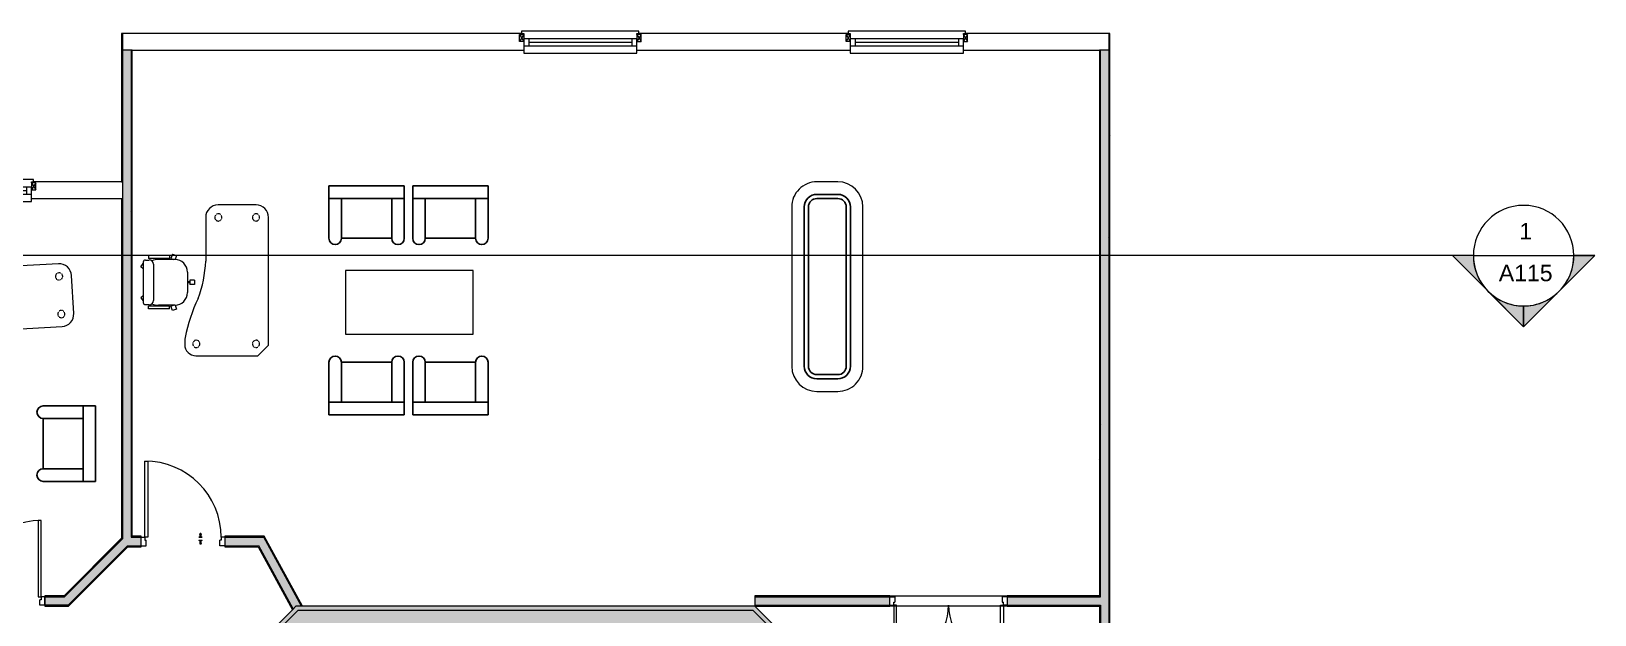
# Model space of a CAD drawing. Header units: millimetres. Extents: x -49836 to 59720, y -25216 to 39354.
# Drawn here: x 37346 to 56008, y 10356 to 17314 of the extents above; entities that cross this region are included whole.
import ezdxf

# ---------------------------------------------------------------- set-up
doc = ezdxf.new("R2010")
doc.units = ezdxf.units.MM
doc.linetypes.add('Dash', pattern=[6.35, 3.175, -3.175])
for name, color, linetype, lineweight in [('A-DOOR', 31, 'Continuous', 9), ('A-DOOR-FRAM', 31, 'Continuous', 18), ('A-GENM', 13, 'Continuous', 9), ('A-GLAZ', 151, 'Continuous', 9), ('A-GLAZ-SILL', 1, 'Continuous', 9), ('A-WALL', 113, 'Continuous', 9), ('A-WALL-FNSH', 113, 'Continuous', 25), ('A-WALL-PATT', 111, 'Continuous', 25), ('G-ANNO-SYMB', 111, 'Continuous', 9), ('I-FURN', 30, 'Continuous', 9), ('I-FURN-HDLN', 30, 'Dash', 9), ('I-WALL', 2, 'Continuous', 9)]:
    doc.layers.add(name, color=color, linetype=linetype, lineweight=lineweight)
doc.styles.add('Arial_1', font='arial.ttf', dxfattribs={"height": 196.706587})
pattern_1 = [(0, (0, 0), (812.8, 203.2), [33.528, -576.072, 33.528, -576.072, -3251.2]), (0, (0, 0), (812.8, 203.2), [-1219.2, 33.528, -1185.672, 33.528, -576.072, -1422.4]), (0, (0, 0), (812.8, 203.2), [-3048, 33.528, -372.872, 33.528, -982.472]), (120, (304.8, 101.6), (-582.37636, 602.30545), [33.528, -576.072, 33.528, -576.072, -3251.2]), (120, (304.8, 101.6), (-582.37636, 602.30545), [-1219.2, 33.528, -1185.672, 33.528, -576.072, -1422.4]), (120, (304.8, 101.6), (-582.37636, 602.30545), [-3048, 33.528, -372.872, 33.528, -982.472]), (240, (406.4, 508), (-230.42364, -805.50545), [33.528, -576.072, 33.528, -576.072, -3251.2]), (240, (406.4, 508), (-230.42364, -805.50545), [-1219.2, 33.528, -1185.672, 33.528, -576.072, -1422.4]), (240, (406.4, 508), (-230.42364, -805.50545), [-3048, 33.528, -372.872, 33.528, -982.472])]

# ---------------------------------------------------------------- blocks, each defined once
blk = doc.blocks.new('Arch - 750 x 2100 mm-239391-Level 2')
at = {"layer": 'A-DOOR'}
for p, q in [((-212, 18), (-221, 18)), ((-217, 18), (-217, -12)), ((-214, 18), (-207, 18)), ((-210, 18), (-212, 18)), ((-209, 18), (-210, 18)), ((-199, 18), (-209, 18)), ((-203, -12), (-203, 18)), ((-230, -12), (-230, -15)), ((-229, -12), (-230, -12)), ((-230, -12), (-190, -12)), ((-190, -15), (-230, -15)), ((-230, -15), (-229, -15)), ((-230, -50), (-230, -53)), ((-229, -50), (-230, -50)), ((-230, -50), (-190, -50)), ((-190, -53), (-230, -53)), ((-230, -53), (-229, -53)), ((-221, -83), (-212, -83)), ((-217, -53), (-217, -83)), ((-207, -83), (-214, -83)), ((-212, -83), (-210, -83)), ((-210, -83), (-209, -83)), ((-209, -83), (-199, -83)), ((-203, -83), (-203, -53)), ((-190, -12), (-191, -12)), ((-191, -15), (-190, -15)), ((-190, -50), (-191, -50)), ((-191, -53), (-190, -53)), ((-190, -15), (-190, -12)), ((-190, -53), (-190, -50))]:
    blk.add_line(p, q, dxfattribs=at)
at = {"layer": 'A-DOOR', "lineweight": 18}
for p, q in [((420, -50), (455, -50)), ((420, -960), (420, -50)), ((455, -50), (455, -960)), ((455, -960), (420, -960))]:
    blk.add_line(p, q, dxfattribs=at)
at = {"layer": 'A-DOOR', "flags": 128}
for points in [[(-199, 18), (-199, 18), (-199, 19), (-199, 19), (-199, 20), (-199, 20), (-199, 21), (-199, 21), (-200, 21), (-200, 22), (-200, 22), (-200, 23), (-200, 23), (-200, 23), (-201, 24), (-201, 24), (-201, 25), (-201, 25), (-202, 25), (-202, 26), (-202, 26), (-203, 26), (-203, 26), (-203, 27), (-204, 27), (-204, 27), (-204, 27), (-205, 28), (-205, 28), (-206, 28), (-206, 28), (-206, 28), (-207, 28), (-207, 29), (-208, 29), (-208, 29), (-209, 29), (-209, 29), (-209, 29), (-210, 29), (-210, 29), (-211, 29), (-211, 29), (-212, 29), (-212, 29), (-212, 29), (-213, 29), (-213, 28), (-214, 28), (-214, 28), (-215, 28), (-215, 28), (-215, 28), (-216, 27), (-216, 27), (-216, 27), (-217, 27), (-217, 26), (-217, 26), (-218, 26), (-218, 25), (-218, 25), (-219, 25), (-219, 24), (-219, 24), (-219, 24), (-220, 23), (-220, 23), (-220, 22), (-220, 22), (-220, 22), (-220, 21), (-221, 21), (-221, 20), (-221, 20), (-221, 20), (-221, 19), (-221, 19), (-221, 18), (-221, 18)], [(-221, -83), (-221, -83), (-221, -84), (-221, -84), (-221, -85), (-221, -85), (-221, -86), (-221, -86), (-220, -86), (-220, -87), (-220, -87), (-220, -88), (-220, -88), (-220, -88), (-219, -89), (-219, -89), (-219, -90), (-219, -90), (-218, -90), (-218, -91), (-218, -91), (-217, -91), (-217, -91), (-217, -92), (-216, -92), (-216, -92), (-216, -92), (-215, -93), (-215, -93), (-214, -93), (-214, -93), (-214, -93), (-213, -93), (-213, -94), (-212, -94), (-212, -94), (-211, -94), (-211, -94), (-211, -94), (-210, -94), (-210, -94), (-209, -94), (-209, -94), (-208, -94), (-208, -94), (-208, -94), (-207, -94), (-207, -93), (-206, -93), (-206, -93), (-205, -93), (-205, -93), (-205, -93), (-204, -92), (-204, -92), (-204, -92), (-203, -92), (-203, -91), (-203, -91), (-202, -91), (-202, -90), (-202, -90), (-201, -90), (-201, -89), (-201, -89), (-201, -89), (-200, -88), (-200, -88), (-200, -87), (-200, -87), (-200, -87), (-200, -86), (-199, -86), (-199, -85), (-199, -85), (-199, -85), (-199, -84), (-199, -84), (-199, -83), (-199, -83)]]:
    blk.add_lwpolyline(points, dxfattribs=at)
at = {"layer": 'A-DOOR'}
blk.add_arc((455, -50), 910, 180, 270, dxfattribs=at)
at = {"layer": 'A-DOOR-FRAM'}
for p, q in [((-500, 50), (-440, 50)), ((-500, -50), (-500, 50)), ((-440, 50), (-440, -15)), ((440, 50), (440, -15)), ((500, 50), (440, 50)), ((500, 50), (500, -50)), ((-500, -50), (-455, -50)), ((-455, -15), (-440, -15)), ((-455, -50), (-455, -15)), ((455, -15), (440, -15)), ((455, -50), (455, -15)), ((500, -50), (455, -50))]:
    blk.add_line(p, q, dxfattribs=at)
blk = doc.blocks.new('Arched _2_ - Arched _2_-211956-Level 2')
at = {"layer": 'A-GLAZ'}
for p, q in [((-1010, -79), (-960, 6)), ((-960, -79), (-1010, 6)), ((-1010, 6), (-1010, -79)), ((-960, 6), (-1010, 6)), ((390, 58), (-960, 58)), ((-960, 58), (-960, -28)), ((-960, -79), (-960, 6)), ((-900, -28), (-900, 58)), ((-900, 15), (330, 15)), ((330, -28), (330, 58)), ((390, -28), (390, 58)), ((440, -79), (390, 6)), ((390, -79), (440, 6)), ((390, -79), (390, 6)), ((390, 6), (440, 6)), ((440, 6), (440, -79)), ((-1010, -79), (-960, -79)), ((-960, -92), (-985, -92)), ((-985, -92), (-985, -117)), ((-985, -117), (415, -117)), ((-960, -28), (390, -28)), ((-960, -79), (-960, -92)), ((440, -79), (390, -79)), ((390, -92), (390, -79)), ((415, -92), (390, -92)), ((415, -117), (415, -92))]:
    blk.add_line(p, q, dxfattribs=at)
at = {"layer": 'A-GLAZ-SILL'}
for p, q in [((-960, 146), (-960, -28)), ((390, 146), (-960, 146)), ((-960, 146), (-960, 108)), ((390, 146), (-960, 146)), ((390, -28), (390, 146)), ((390, 108), (390, 146)), ((-960, -28), (390, -28))]:
    blk.add_line(p, q, dxfattribs=at)
blk = doc.blocks.new('Arch - 750 x 2100 mm-239390-Level 2')
at = {"layer": 'A-DOOR', "lineweight": 18}
for p, q in [((420, 960), (420, 50)), ((455, 960), (420, 960)), ((455, 50), (455, 960)), ((420, 50), (455, 50))]:
    blk.add_line(p, q, dxfattribs=at)
at = {"layer": 'A-DOOR'}
for p, q in [((-230, 53), (-230, 50)), ((-229, 53), (-230, 53)), ((-230, 53), (-190, 53)), ((-190, 50), (-230, 50)), ((-230, 50), (-229, 50)), ((-230, 15), (-230, 12)), ((-229, 15), (-230, 15)), ((-230, 15), (-190, 15)), ((-190, 12), (-230, 12)), ((-230, 12), (-229, 12)), ((-212, 83), (-221, 83)), ((-217, 83), (-217, 53)), ((-217, 12), (-217, -18)), ((-214, 83), (-207, 83)), ((-210, 83), (-212, 83)), ((-209, 83), (-210, 83)), ((-199, 83), (-209, 83)), ((-203, 53), (-203, 83)), ((-203, -18), (-203, 12)), ((-190, 53), (-191, 53)), ((-191, 50), (-190, 50)), ((-190, 15), (-191, 15)), ((-191, 12), (-190, 12)), ((-190, 50), (-190, 53)), ((-190, 12), (-190, 15)), ((-221, -18), (-212, -18)), ((-207, -18), (-214, -18)), ((-212, -18), (-210, -18)), ((-210, -18), (-209, -18)), ((-209, -18), (-199, -18))]:
    blk.add_line(p, q, dxfattribs=at)
at = {"layer": 'A-DOOR', "flags": 128}
for points in [[(-199, 83), (-199, 83), (-199, 84), (-199, 84), (-199, 85), (-199, 85), (-199, 86), (-199, 86), (-200, 86), (-200, 87), (-200, 87), (-200, 88), (-200, 88), (-200, 88), (-201, 89), (-201, 89), (-201, 90), (-201, 90), (-202, 90), (-202, 91), (-202, 91), (-203, 91), (-203, 91), (-203, 92), (-204, 92), (-204, 92), (-204, 92), (-205, 93), (-205, 93), (-206, 93), (-206, 93), (-206, 93), (-207, 93), (-207, 94), (-208, 94), (-208, 94), (-209, 94), (-209, 94), (-209, 94), (-210, 94), (-210, 94), (-211, 94), (-211, 94), (-212, 94), (-212, 94), (-212, 94), (-213, 94), (-213, 93), (-214, 93), (-214, 93), (-215, 93), (-215, 93), (-215, 93), (-216, 92), (-216, 92), (-216, 92), (-217, 92), (-217, 91), (-217, 91), (-218, 91), (-218, 90), (-218, 90), (-219, 90), (-219, 89), (-219, 89), (-219, 89), (-220, 88), (-220, 88), (-220, 87), (-220, 87), (-220, 87), (-220, 86), (-221, 86), (-221, 85), (-221, 85), (-221, 85), (-221, 84), (-221, 84), (-221, 83), (-221, 83)], [(-221, -18), (-221, -18), (-221, -19), (-221, -19), (-221, -20), (-221, -20), (-221, -21), (-221, -21), (-220, -21), (-220, -22), (-220, -22), (-220, -23), (-220, -23), (-220, -23), (-219, -24), (-219, -24), (-219, -25), (-219, -25), (-218, -25), (-218, -26), (-218, -26), (-217, -26), (-217, -26), (-217, -27), (-216, -27), (-216, -27), (-216, -27), (-215, -28), (-215, -28), (-214, -28), (-214, -28), (-214, -28), (-213, -28), (-213, -29), (-212, -29), (-212, -29), (-211, -29), (-211, -29), (-211, -29), (-210, -29), (-210, -29), (-209, -29), (-209, -29), (-208, -29), (-208, -29), (-208, -29), (-207, -29), (-207, -28), (-206, -28), (-206, -28), (-205, -28), (-205, -28), (-205, -28), (-204, -27), (-204, -27), (-204, -27), (-203, -27), (-203, -26), (-203, -26), (-202, -26), (-202, -25), (-202, -25), (-201, -25), (-201, -24), (-201, -24), (-201, -24), (-200, -23), (-200, -23), (-200, -22), (-200, -22), (-200, -22), (-200, -21), (-199, -21), (-199, -20), (-199, -20), (-199, -20), (-199, -19), (-199, -19), (-199, -18), (-199, -18)]]:
    blk.add_lwpolyline(points, dxfattribs=at)
at = {"layer": 'A-DOOR'}
blk.add_arc((455, 50), 910, 90, 180, dxfattribs=at)
at = {"layer": 'A-DOOR-FRAM'}
for p, q in [((-500, 50), (-455, 50)), ((-500, 50), (-500, -50)), ((-455, 50), (-455, 15)), ((-455, 15), (-440, 15)), ((-440, -50), (-440, 15)), ((455, 15), (440, 15)), ((440, -50), (440, 15)), ((455, 50), (455, 15)), ((500, 50), (455, 50)), ((500, -50), (500, 50)), ((-500, -50), (-440, -50)), ((500, -50), (440, -50))]:
    blk.add_line(p, q, dxfattribs=at)
blk = doc.blocks.new('Sofa Single Seater - 900 x 700 mm-V5-Level 2')
at = {"layer": 'A-GENM', "lineweight": 25}
for p, q in [((450, 350), (-450, 350)), ((-450, 350), (-450, 200)), ((-450, 200), (450, 200)), ((-300, 200), (-450, 200)), ((-450, 200), (-450, -275)), ((-300, 200), (-300, -275)), ((300, 200), (-300, 200)), ((-300, -275), (-300, 200)), ((300, -275), (300, 200)), ((450, 200), (300, 200)), ((300, 200), (300, -275)), ((450, 200), (450, 350)), ((450, -275), (450, 200)), ((-300, -275), (300, -275))]:
    blk.add_line(p, q, dxfattribs=at)
for centre in [(-375, -275), (375, -275)]:
    blk.add_arc(centre, 75, 180, 360, dxfattribs=at)
blk = doc.blocks.new('M_Table-Dining - 0762 x 1525mm-184284-Level 2')
at = {"layer": 'I-FURN'}
for p, q in [((781, 476), (-744, 476)), ((-744, 476), (-744, -286)), ((781, -286), (781, 476)), ((-744, -286), (781, -286))]:
    blk.add_line(p, q, dxfattribs=at)
blk = doc.blocks.new('Table Conference 8 Seater_1_ - Table Conference 8 Seater_1_-199038-Level 2')
at = {"layer": 'A-GENM'}
for p, q in [((950, 425), (-950, 425)), ((-1250, 125), (-1250, -125)), ((1250, -125), (1250, 125)), ((-950, -425), (950, -425))]:
    blk.add_line(p, q, dxfattribs=at)
at = {"layer": 'A-GENM', "lineweight": 25}
for p, q in [((950, 275), (-950, 275)), ((-950, 225), (950, 225)), ((-1100, 125), (-1100, -125)), ((-1050, -125), (-1050, 125)), ((1050, 125), (1050, -125)), ((1100, -125), (1100, 125)), ((950, -225), (-950, -225)), ((-950, -275), (950, -275))]:
    blk.add_line(p, q, dxfattribs=at)
at = {"layer": 'A-GENM'}
for centre, start, end in [((-950, 125), 90, 180), ((950, 125), 360, 90), ((-950, -125), 180, 270), ((950, -125), 270, 360)]:
    blk.add_arc(centre, 300, start, end, dxfattribs=at)
at = {"layer": 'A-GENM', "lineweight": 25}
for centre, radius, start, end in [((-950, 125), 150, 90, 180), ((-950, 125), 100, 90, 180), ((950, 125), 150, 360, 90), ((950, 125), 100, 0, 90), ((-950, -125), 150, 180, 270), ((-950, -125), 100, 180, 270), ((950, -125), 100, 270, 0), ((950, -125), 150, 270, 360)]:
    blk.add_arc(centre, radius, start, end, dxfattribs=at)
blk = doc.blocks.new('Desk - Corner _2_ - 1800 x 1010-201312-Level 2')
at = {"layer": 'I-FURN'}
for p, q in [((751, 392), (-774, 392)), ((751, 392), (-774, 392)), ((877, 266), (751, 392)), ((877, 266), (751, 392)), ((-923, 243), (-923, -209)), ((-923, 243), (-923, -209)), ((877, -475), (877, 266)), ((877, -475), (877, 266)), ((-774, -358), (-253, -358)), ((-774, -358), (-253, -358)), ((697, -608), (743, -608)), ((697, -608), (743, -608))]:
    blk.add_line(p, q, dxfattribs=at)
for centre, radius, start, end in [((-774, 243), 149, 90, 180), ((-774, 243), 149, 90, 180), ((-774, -209), 149, 180, 270), ((-774, -209), 149, 180, 270), ((-315, -1785), 1429, 69.2502, 87.5283), ((-315, -1785), 1429, 69.2502, 87.5283), ((1085, 1467), 2114, 244.9894, 258.3429), ((1085, 1467), 2114, 244.9894, 258.3429), ((743, -475), 133, 270, 360), ((743, -475), 133, 270, 360), ((697, -414), 194, 258.3429, 270), ((697, -414), 194, 258.3429, 270)]:
    blk.add_arc(centre, radius, start, end, dxfattribs=at)
at = {"layer": 'I-FURN-HDLN'}
for centre, start, end in [((-774, 243), 360, 180), ((-774, 243), 180, 360), ((734, 243), 360, 180), ((734, 243), 180, 360), ((-774, -207), 360, 180), ((-774, -207), 180, 360), ((734, -470), 360, 180), ((734, -470), 180, 360)]:
    blk.add_arc(centre, 43, start, end, dxfattribs=at)
blk = doc.blocks.new('M_Chair-Executive - M_Chair-Executive-V14-Level 2')
at = {"layer": 'I-FURN'}
for p, q in [((20, 282), (262, 282)), ((116, 365), (116, 308)), ((116, 365), (166, 365)), ((116, 308), (166, 308)), ((135, 308), (135, 282)), ((135, 308), (147, 308)), ((135, 282), (147, 282)), ((147, 308), (147, 282)), ((166, 365), (166, 308)), ((-196, 102), (-180, 150)), ((-196, 102), (-142, 84)), ((-180, 150), (-132, 134)), ((-177, 68), (-177, -184)), ((-177, 68), (-145, 68)), ((-145, 68), (-145, -184)), ((-142, 84), (-132, 115)), ((-132, 129), (-132, -66)), ((414, 134), (462, 150)), ((414, 129), (414, -66)), ((424, 84), (414, 115)), ((478, 102), (424, 84)), ((426, 68), (426, -184)), ((458, 68), (426, 68)), ((458, 68), (458, -184)), ((462, 150), (478, 102)), ((-177, -184), (-145, -184)), ((-125, -222), (-125, -177)), ((-75, -126), (357, -126)), ((407, -222), (407, -177)), ((458, -184), (426, -184)), ((-100, -247), (382, -247)), ((-42, -276), (-84, -247)), ((-21, -247), (-42, -276)), ((303, -247), (324, -276)), ((324, -276), (363, -247))]:
    blk.add_line(p, q, dxfattribs=at)
for centre, radius, start, end in [((20, 129), 152, 90, 180), ((262, 129), 152, 0, 90), ((46, -66), 178, 180, 206.1658), ((-75, -177), 50.7, 90, 180), ((357, -177), 50.7, 0, 90), ((236, -66), 178, 333.8316, 0), ((-100, -222), 25.2, 180, 270), ((382, -222), 25.2, 270, 0)]:
    blk.add_arc(centre, radius, start, end, dxfattribs=at)
blk = doc.blocks.new('Double Shutter-Arch - ext 2-236541-Level 2')
at = {"layer": 'A-DOOR', "lineweight": 18}
for p, q in [((-655, 705), (-620, 705)), ((-655, 50), (-655, 705)), ((-620, 705), (-620, 50)), ((620, 705), (620, 50)), ((655, 705), (620, 705)), ((655, 50), (655, 705)), ((-620, 50), (-655, 50)), ((620, 50), (655, 50))]:
    blk.add_line(p, q, dxfattribs=at)
at = {"layer": 'A-DOOR'}
for centre, start, end in [((-655, 50), 0, 90), ((655, 50), 90, 180)]:
    blk.add_arc(centre, 655, start, end, dxfattribs=at)
at = {"layer": 'A-DOOR-FRAM'}
for p, q in [((-700, 50), (-655, 50)), ((-700, -50), (-700, 50)), ((-655, 50), (-655, 15)), ((-640, 15), (-655, 15)), ((-640, -50), (-640, 15)), ((655, 15), (640, 15)), ((640, -50), (640, 15)), ((655, 50), (655, 15)), ((700, 50), (655, 50)), ((700, 50), (700, -50)), ((-700, -50), (-640, -50)), ((700, -50), (640, -50))]:
    blk.add_line(p, q, dxfattribs=at)
blk = doc.blocks.new('剖面 - M_Section Head - Filled-1049-Level 2')
at = {"layer": 'G-ANNO-SYMB'}
h = blk.add_hatch(color=256, dxfattribs=at)
edge = h.paths.add_edge_path(flags=0)
edge.add_line((-6, 8.49), (-6, 6))
edge.add_arc((-6, 0), 6, 90, 135)
edge.add_line((-10.24, 4.24), (-6, 8.49))
h = blk.add_hatch(color=256, dxfattribs=at)
edge = h.paths.add_edge_path(flags=0)
edge.add_line((-6, 8.49), (-1.76, 4.24))
edge.add_arc((-6, 0), 6, 45, 90)
edge.add_line((-6, 6), (-6, 8.49))
h = blk.add_hatch(color=256, dxfattribs=at)
edge = h.paths.add_edge_path(flags=0)
edge.add_line((-14.49, 0), (-10.24, 4.24))
edge.add_arc((-6, 0), 6, 135, 180)
edge.add_line((-12, 0), (-14.49, 0))
h = blk.add_hatch(color=256, dxfattribs=at)
edge = h.paths.add_edge_path(flags=0)
edge.add_line((2.49, 0), (0, 0))
edge.add_arc((-6, 0), 6, 360, 405)
edge.add_line((-1.76, 4.24), (2.49, 0))
for p, q in [((-6, 8.49), (-14.49, 0)), ((-6, 8.49), (-10.24, 4.24)), ((-6, 8.49), (2.49, 0)), ((-6, 6), (-6, 8.49)), ((-6, 8.49), (-6, 6)), ((-1.76, 4.24), (-6, 8.49)), ((-10.24, 4.24), (-14.49, 0)), ((2.49, 0), (-1.76, 4.24)), ((-14.49, 0), (-12, 0)), ((0, 0), (2.49, 0)), ((-12, 0), (-14.49, 0)), ((0, 0), (2.49, 0))]:
    blk.add_line(p, q, dxfattribs=at)
for start, end in [(360, 180), (90, 135), (45, 90), (135, 180), (360, 45), (180, 360)]:
    blk.add_arc((-6, 0), 6, start, end, dxfattribs=at)

msp = doc.modelspace()

# ---------------------------------------------------------------- hatches: boundary and pattern name
at = {"layer": 'A-WALL-PATT', "lineweight": 9}
h = msp.add_hatch(dxfattribs=at)
h.set_pattern_fill('FP_2', color=256, style=0, pattern_type=2)
h.set_pattern_definition(pattern_1)
h.paths.add_polyline_path([(38425, 11250), (38437, 11262), (38437, 15320), (38425, 15320), (38425, 11267)], flags=0)
h.paths.add_polyline_path([(38437, 15520), (38437, 17289), (38425, 17289), (38425, 15520)], flags=0)
h = msp.add_hatch(dxfattribs=at)
h.set_pattern_fill('FP_2', color=256, style=0, pattern_type=2)
h.set_pattern_definition(pattern_1)
h.paths.add_polyline_path([(50207, 10457), (50219, 10457), (50219, 17289), (50207, 17289), (50207, 10469)], flags=0)
at = {"layer": 'A-WALL-PATT'}
for points in [[(38437, 11121), (38537, 11221), (38537, 17089), (38437, 17089), (38437, 11262)], [(50207, 10469), (50207, 17089), (50107, 17089), (50107, 10469)], [(37644, 10469), (37785, 10469), (38437, 11121), (38437, 11262), (37744, 10569)], [(40474, 10425), (40506, 10457), (40570, 10457), (40121, 11279), (40007, 11279), (40061, 11179)], [(38314, 8194), (40577, 10457), (40506, 10457), (38314, 8265), (38314, 8234)], [(46033, 10407), (45983, 10457), (40577, 10457), (40527, 10407), (45963, 10407)], [(50207, -25216), (50207, 10469), (50107, 10469), (50107, -25216)], [(38514, 8111), (40810, 10407), (40527, 10407), (38514, 8394), (38514, 8234)], [(46163, 10207), (45963, 10407), (40810, 10407), (40610, 10207), (45880, 10207)], [(48243, 8131), (48243, 8202), (46033, 10407), (45963, 10407), (48193, 8181)]]:
    msp.add_hatch(color=256, dxfattribs=at).paths.add_polyline_path(points, flags=0)
at = {"layer": 'A-WALL-PATT', "lineweight": 9}
h = msp.add_hatch(dxfattribs=at)
h.set_pattern_fill('FP_2', color=256, style=0, pattern_type=2)
h.set_pattern_definition(pattern_1)
h.paths.add_polyline_path([(38549, 11279), (38549, 17089), (38537, 17089), (38537, 11279)], flags=0)
h = msp.add_hatch(dxfattribs=at)
h.set_pattern_fill('FP_2', color=256, style=0, pattern_type=2)
h.set_pattern_definition(pattern_1)
h.paths.add_polyline_path([(50107, 10569), (50107, 17089), (50095, 17089), (50095, 10569)], flags=0)
at = {"layer": 'A-WALL-PATT'}
h = msp.add_hatch(color=256, dxfattribs=at)
h.paths.add_polyline_path([(40048, 11179), (40061, 11179), (40007, 11279), (39657, 11279), (39657, 11179), (39737, 11179)], flags=0)
h.paths.add_polyline_path([(38512, 11179), (38657, 11179), (38657, 11279), (38537, 11279), (38537, 11221), (38495, 11179)], flags=0)
h = msp.add_hatch(color=256, dxfattribs=at)
h.paths.add_polyline_path([(34508, 10469), (36508, 10469), (36508, 10569), (34496, 10569), (34496, 10469)], flags=0)
h.paths.add_polyline_path([(37644, 10469), (37744, 10569), (37508, 10569), (37508, 10469), (37627, 10469)], flags=0)
at = {"layer": 'A-WALL-PATT', "lineweight": 9}
h = msp.add_hatch(dxfattribs=at)
h.set_pattern_fill('FP_2', color=256, style=0, pattern_type=2)
h.set_pattern_definition(pattern_1)
h.paths.add_polyline_path([(37508, 10569), (37727, 10569), (37739, 10581), (37508, 10581)], flags=0)
h.paths.add_polyline_path([(36508, 10569), (36508, 10581), (34508, 10581), (34508, 10569), (35130, 10569)], flags=0)
h = msp.add_hatch(dxfattribs=at)
h.set_pattern_fill('FP_2', color=256, style=0, pattern_type=2)
h.set_pattern_definition(pattern_1)
h.paths.add_polyline_path([(37632, 10457), (37773, 10457), (37785, 10469), (37508, 10469), (37508, 10457), (37615, 10457)], flags=0)
h.paths.add_polyline_path([(34508, 10457), (36508, 10457), (36508, 10469), (34508, 10469)], flags=0)
h = msp.add_hatch(dxfattribs=at)
h.set_pattern_fill('FP_2', color=256, style=0, pattern_type=2)
h.set_pattern_definition(pattern_1)
h.paths.add_polyline_path([(50095, 10569), (50095, 10581), (48995, 10581), (48995, 10569)], flags=0)
h.paths.add_polyline_path([(47595, 10569), (47595, 10581), (45983, 10581), (45983, 10569)], flags=0)
at = {"layer": 'A-WALL-PATT'}
h = msp.add_hatch(color=256, dxfattribs=at)
h.paths.add_polyline_path([(50107, 10469), (50107, 10569), (48995, 10569), (48995, 10469), (50095, 10469)], flags=0)
h.paths.add_polyline_path([(47595, 10469), (47595, 10569), (45983, 10569), (45983, 10469)], flags=0)
at = {"layer": 'A-WALL-PATT', "lineweight": 9}
h = msp.add_hatch(dxfattribs=at)
h.set_pattern_fill('FP_2', color=256, style=0, pattern_type=2)
h.set_pattern_definition(pattern_1)
h.paths.add_polyline_path([(50095, 10457), (50107, 10457), (50107, 10469), (48995, 10469), (48995, 10457)], flags=0)
h.paths.add_polyline_path([(47595, 10457), (47595, 10469), (45983, 10469), (45983, 10457)], flags=0)
h = msp.add_hatch(dxfattribs=at)
h.set_pattern_fill('FP_2', color=256, style=0, pattern_type=2)
h.set_pattern_definition(pattern_1)
h.paths.add_polyline_path([(50095, -25216), (50107, -25216), (50107, 10457), (50095, 10457), (50095, -21521)], flags=0)
h = msp.add_hatch(dxfattribs=at)
h.set_pattern_fill('FP_2', color=256, style=0, pattern_type=2)
h.set_pattern_definition(pattern_1)
h.paths.add_polyline_path([(50219, -25216), (50219, 10457), (50207, 10457), (50207, -25216)], flags=0)

# ---------------------------------------------------------------- linework, layer by layer
at = {"layer": 'A-WALL', "color": 1, "lineweight": 18}
for p, q in [((43199, 17289), (38437, 17289)), ((47097, 17289), (44599, 17289)), ((50207, 17289), (48497, 17289)), ((38549, 17089), (43224, 17089)), ((44574, 17089), (47122, 17089)), ((48472, 17089), (50095, 17089)), ((38425, 15520), (37374, 15520)), ((37349, 15320), (38425, 15320)), ((38657, 11179), (38657, 11279)), ((39657, 11279), (39657, 11179)), ((37508, 10569), (37508, 10469)), ((45983, 10457), (40584, 10457)), ((45983, 10569), (45983, 10469)), ((48243, 8202), (45983, 10457)), ((47595, 10469), (47595, 10569)), ((48995, 10569), (48995, 10469)), ((40465, 10416), (38264, 8215))]:
    msp.add_line(p, q, dxfattribs=at)
at = {"layer": 'A-WALL'}
for p, q in [((38437, 17289), (38437, 11262)), ((50207, 17289), (50207, -25216)), ((38549, 17089), (38437, 17089)), ((38537, 17089), (38537, 11279)), ((50207, 17089), (50095, 17089)), ((50107, 10569), (50107, 17089)), ((38425, 15520), (38437, 15520)), ((38425, 15320), (38437, 15320)), ((38437, 11262), (37744, 10569)), ((38537, 11279), (38657, 11279)), ((39657, 11279), (40121, 11279)), ((40570, 10457), (40121, 11279)), ((38495, 11179), (37785, 10469)), ((38495, 11179), (38657, 11179)), ((39657, 11179), (40061, 11179)), ((40474, 10425), (40061, 11179)), ((37508, 10569), (37744, 10569)), ((37785, 10469), (37508, 10469)), ((40465, 10416), (40506, 10457)), ((40584, 10457), (40506, 10457)), ((45983, 10569), (47595, 10569)), ((45983, 10469), (47595, 10469)), ((48995, 10569), (50107, 10569)), ((48995, 10469), (50107, 10469)), ((50107, 10469), (50107, -25216)), ((40527, 10407), (38314, 8194)), ((45963, 10407), (40527, 10407)), ((48193, 8181), (45963, 10407))]:
    msp.add_line(p, q, dxfattribs=at)
at = {"layer": 'A-WALL-FNSH', "color": 7, "lineweight": 18}
for p, q in [((38437, 17289), (38425, 17289)), ((38425, 17289), (38425, 15520)), ((50219, 17289), (50207, 17289)), ((50219, -25216), (50219, 17289)), ((38549, 11291), (38549, 17089)), ((50095, 17089), (50095, 10581)), ((38425, 15320), (38425, 11267)), ((38425, 11267), (37739, 10581)), ((38657, 11291), (38549, 11291)), ((38657, 11279), (38657, 11291)), ((40128, 11291), (39657, 11291)), ((39657, 11291), (39657, 11279)), ((40584, 10457), (40128, 11291)), ((37790, 10457), (38500, 11167)), ((38500, 11167), (38657, 11167)), ((38657, 11167), (38657, 11179)), ((39657, 11179), (39657, 11167)), ((39657, 11167), (40054, 11167)), ((40054, 11167), (40465, 10416)), ((37739, 10581), (37508, 10581)), ((37508, 10581), (37508, 10569)), ((37508, 10469), (37508, 10457)), ((37508, 10457), (37790, 10457)), ((47595, 10581), (45983, 10581)), ((45983, 10581), (45983, 10569)), ((45983, 10469), (45983, 10457)), ((45983, 10457), (47595, 10457)), ((47595, 10569), (47595, 10581)), ((47595, 10457), (47595, 10469)), ((50095, 10581), (48995, 10581)), ((48995, 10581), (48995, 10569)), ((48995, 10469), (48995, 10457)), ((48995, 10457), (50095, 10457)), ((50095, 10457), (50095, -25216))]:
    msp.add_line(p, q, dxfattribs=at)
at = {"layer": 'G-ANNO-SYMB'}
for q in [(-48387, 14638), (55759, 14638)]:
    msp.add_line((54559, 14638), q, dxfattribs=at)
at = {"layer": 'I-WALL'}
for p, q in [((47595, 10581), (48995, 10581)), ((48995, 10457), (47595, 10457))]:
    msp.add_line(p, q, dxfattribs=at)

# ---------------------------------------------------------------- block references
at = {"layer": 'A-DOOR', "rotation": 180}
for name, p in [('Arch - 750 x 2100 mm-239391-Level 2', (39157, 11229)), ('Double Shutter-Arch - ext 2-236541-Level 2', (48295, 10519))]:
    msp.add_blockref(name, p, dxfattribs=at)
at = {"layer": 'A-DOOR'}
msp.add_blockref('Arch - 750 x 2100 mm-239390-Level 2', (37008, 10519), dxfattribs=at)
at = {"layer": 'A-GENM', "lineweight": 25, "rotation": 89.99999999999984}
msp.add_blockref('Table Conference 8 Seater_1_ - Table Conference 8 Seater_1_-199038-Level 2', (46848, 14269), dxfattribs=at)
at = {"layer": 'A-GENM'}
for p in [(41349, 15120), (42349, 15120)]:
    msp.add_blockref('Sofa Single Seater - 900 x 700 mm-V5-Level 2', p, dxfattribs=at)
for p, rotation in [((41349, 13091), 180), ((42349, 13091), 180), ((37764, 12396), 269.9999999999996)]:
    msp.add_blockref('Sofa Single Seater - 900 x 700 mm-V5-Level 2', p, dxfattribs=dict(at, rotation=rotation))
at = {"layer": 'A-GLAZ', "rotation": 180}
for p in [(43614, 17197), (47512, 17197), (36389, 15428)]:
    msp.add_blockref('Arched _2_ - Arched _2_-211956-Level 2', p, dxfattribs=at)
at = {"layer": 'G-ANNO-SYMB', "xscale": 99.99999999999993, "yscale": 99.99999999999993, "zscale": 99.99999999999993, "rotation": 180}
msp.add_blockref('剖面 - M_Section Head - Filled-1049-Level 2', (54559, 14638), dxfattribs=at)
at = {"layer": 'I-FURN'}
for name, p, rotation in [('Desk - Corner _2_ - 1800 x 1010-201312-Level 2', (39786, 14320), 269.9999999999996), ('Desk - Corner _2_ - 1800 x 1010-201312-Level 2', (36918, 14139), 183.3119922501023), ('M_Chair-Executive - M_Chair-Executive-V14-Level 2', (38930, 14461), 270.0000000000002)]:
    msp.add_blockref(name, p, dxfattribs=dict(at, rotation=rotation))
msp.add_blockref('M_Table-Dining - 0762 x 1525mm-184284-Level 2', (41839, 13986), dxfattribs=at)

# ---------------------------------------------------------------- texts
at = {"layer": 'G-ANNO-SYMB', "attachment_point": 2, "line_spacing_factor": 0.938532, "style": 'Arial_1'}
for s, insert, char_height, width in [('\\fArial|b0|i0|c134|p34|;1', (55184, 15029), 196.71, 182.39), ('A115', (55184, 14530), 196.7, 765.55)]:
    msp.add_mtext(s, dxfattribs=dict(at, insert=insert, char_height=char_height, width=width))

doc.saveas('drawing.dxf')
